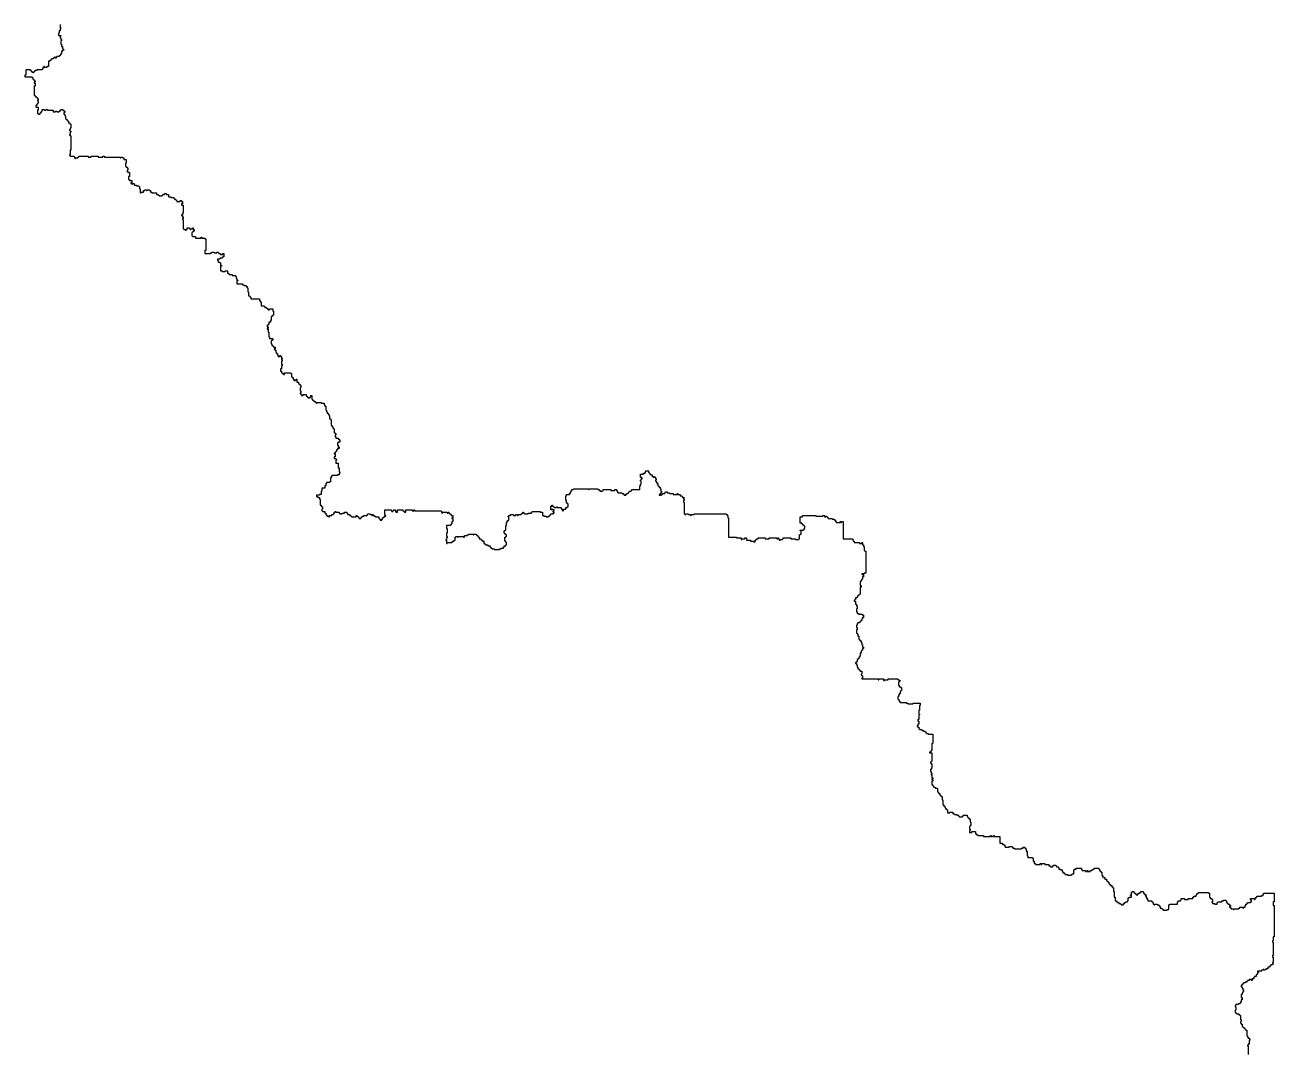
# Model space of a CAD drawing. Header units: inches. Extents: x -98695 to 376223, y 1122520 to 1501782.
# Drawn here: x 128060 to 177508, y 1380253 to 1420762 of the extents above; entities that cross this region are included whole.
import ezdxf

# ---------------------------------------------------------------- set-up
doc = ezdxf.new("R2010")
doc.units = ezdxf.units.IN
doc.header["$MEASUREMENT"] = 0
doc.layers.add('subs1', color=7, linetype='Continuous', true_color=0xc8dcf7)

msp = doc.modelspace()

# ---------------------------------------------------------------- linework, layer by layer
at = {"layer": 'subs1'}
msp.add_polyline3d([(129448, 1420778, 0), (129448, 1420654, 0), (129479, 1420654, 0), (129479, 1420623, 0), (129448, 1420623, 0), (129448, 1420531, 0), (129418, 1420531, 0), (129418, 1420438, 0), (129387, 1420438, 0), (129387, 1420346, 0), (129479, 1420346, 0), (129479, 1420315, 0), (129448, 1420315, 0), (129448, 1420253, 0), (129479, 1420253, 0), (129479, 1420192, 0), (129510, 1420192, 0), (129510, 1420130, 0), (129479, 1420130, 0), (129479, 1420007, 0), (129510, 1420007, 0), (129510, 1419914, 0), (129541, 1419914, 0), (129541, 1419821, 0), (129572, 1419821, 0), (129572, 1419791, 0), (129603, 1419791, 0), (129603, 1419760, 0), (129541, 1419760, 0), (129541, 1419729, 0), (129510, 1419729, 0), (129510, 1419636, 0), (129479, 1419636, 0), (129479, 1419575, 0), (129448, 1419575, 0), (129448, 1419544, 0), (129418, 1419544, 0), (129418, 1419513, 0), (129325, 1419513, 0), (129325, 1419482, 0), (129294, 1419482, 0), (129294, 1419451, 0), (129263, 1419451, 0), (129263, 1419482, 0), (129232, 1419482, 0), (129232, 1419451, 0), (129171, 1419451, 0), (129171, 1419420, 0), (129109, 1419420, 0), (129109, 1419390, 0), (129078, 1419390, 0), (129078, 1419359, 0), (129047, 1419359, 0), (129047, 1419328, 0), (128986, 1419328, 0), (128986, 1419112, 0), (128924, 1419112, 0), (128924, 1419081, 0), (128831, 1419081, 0), (128831, 1419112, 0), (128801, 1419112, 0), (128801, 1419081, 0), (128770, 1419081, 0), (128770, 1419019, 0), (128739, 1419019, 0), (128739, 1418989, 0), (128523, 1418989, 0), (128523, 1418958, 0), (128461, 1418958, 0), (128461, 1418927, 0), (128430, 1418927, 0), (128430, 1418896, 0), (128400, 1418896, 0), (128400, 1418865, 0), (128369, 1418865, 0), (128369, 1418896, 0), (128338, 1418896, 0), (128338, 1418927, 0), (128307, 1418927, 0), (128307, 1418958, 0), (128276, 1418958, 0), (128276, 1418989, 0), (128091, 1418989, 0), (128091, 1418773, 0), (128060, 1418773, 0), (128060, 1418711, 0), (128338, 1418711, 0), (128338, 1418680, 0), (128369, 1418680, 0), (128369, 1418618, 0), (128400, 1418618, 0), (128400, 1418588, 0), (128430, 1418588, 0), (128430, 1418557, 0), (128461, 1418557, 0), (128461, 1418495, 0), (128430, 1418495, 0), (128430, 1418464, 0), (128461, 1418464, 0), (128461, 1418341, 0), (128430, 1418341, 0), (128430, 1417971, 0), (128461, 1417971, 0), (128461, 1417940, 0), (128492, 1417940, 0), (128492, 1417909, 0), (128523, 1417909, 0), (128523, 1417878, 0), (128554, 1417878, 0), (128554, 1417847, 0), (128585, 1417847, 0), (128585, 1417786, 0), (128554, 1417786, 0), (128554, 1417755, 0), (128585, 1417755, 0), (128585, 1417662, 0), (128554, 1417662, 0), (128554, 1417631, 0), (128523, 1417631, 0), (128523, 1417570, 0), (128492, 1417570, 0), (128492, 1417508, 0), (128585, 1417508, 0), (128585, 1417385, 0), (128554, 1417385, 0), (128554, 1417261, 0), (128585, 1417261, 0), (128585, 1417230, 0), (128646, 1417230, 0), (128646, 1417261, 0), (128677, 1417261, 0), (128677, 1417292, 0), (128708, 1417292, 0), (128708, 1417354, 0), (128739, 1417354, 0), (128739, 1417415, 0), (128831, 1417415, 0), (128831, 1417385, 0), (128893, 1417385, 0), (128893, 1417415, 0), (128955, 1417415, 0), (128955, 1417385, 0), (129171, 1417385, 0), (129171, 1417323, 0), (129263, 1417323, 0), (129263, 1417354, 0), (129325, 1417354, 0), (129325, 1417323, 0), (129418, 1417323, 0), (129418, 1417354, 0), (129448, 1417354, 0), (129448, 1417385, 0), (129479, 1417385, 0), (129479, 1417415, 0), (129541, 1417415, 0), (129541, 1417385, 0), (129603, 1417385, 0), (129603, 1417354, 0), (129633, 1417354, 0), (129633, 1417292, 0), (129603, 1417292, 0), (129603, 1417230, 0), (129633, 1417230, 0), (129633, 1417169, 0), (129664, 1417169, 0), (129664, 1417045, 0), (129695, 1417045, 0), (129695, 1417014, 0), (129726, 1417014, 0), (129726, 1416984, 0), (129757, 1416984, 0), (129757, 1416953, 0), (129788, 1416953, 0), (129788, 1416891, 0), (129819, 1416891, 0), (129819, 1416860, 0), (129849, 1416860, 0), (129849, 1416829, 0), (129880, 1416829, 0), (129880, 1416675, 0), (129849, 1416675, 0), (129849, 1416613, 0), (129819, 1416613, 0), (129819, 1416583, 0), (129849, 1416583, 0), (129849, 1416552, 0), (129880, 1416552, 0), (129880, 1416521, 0), (129849, 1416521, 0), (129849, 1416428, 0), (129819, 1416428, 0), (129819, 1416397, 0), (129849, 1416397, 0), (129849, 1416367, 0), (129880, 1416367, 0), (129880, 1415811, 0), (129849, 1415811, 0), (129849, 1415626, 0), (129819, 1415626, 0), (129819, 1415595, 0), (129849, 1415595, 0), (129849, 1415565, 0), (130004, 1415565, 0), (130004, 1415534, 0), (130034, 1415534, 0), (130034, 1415472, 0), (130065, 1415472, 0), (130065, 1415503, 0), (130158, 1415503, 0), (130158, 1415534, 0), (130189, 1415534, 0), (130189, 1415565, 0), (130559, 1415565, 0), (130559, 1415534, 0), (130682, 1415534, 0), (130682, 1415565, 0), (130960, 1415565, 0), (130960, 1415534, 0), (131145, 1415534, 0), (131145, 1415565, 0), (131207, 1415565, 0), (131207, 1415534, 0), (131824, 1415534, 0), (131824, 1415503, 0), (131854, 1415503, 0), (131854, 1415534, 0), (131916, 1415534, 0), (131916, 1415503, 0), (131978, 1415503, 0), (131978, 1415441, 0), (132070, 1415441, 0), (132070, 1415287, 0), (132040, 1415287, 0), (132040, 1415164, 0), (132070, 1415164, 0), (132070, 1415133, 0), (132101, 1415133, 0), (132101, 1415102, 0), (132132, 1415102, 0), (132132, 1415009, 0), (132101, 1415009, 0), (132101, 1414948, 0), (132163, 1414948, 0), (132163, 1414917, 0), (132194, 1414917, 0), (132194, 1414763, 0), (132163, 1414763, 0), (132163, 1414639, 0), (132194, 1414639, 0), (132194, 1414608, 0), (132286, 1414608, 0), (132286, 1414516, 0), (132255, 1414516, 0), (132255, 1414485, 0), (132286, 1414485, 0), (132286, 1414454, 0), (132317, 1414454, 0), (132317, 1414485, 0), (132379, 1414485, 0), (132379, 1414423, 0), (132471, 1414423, 0), (132471, 1414392, 0), (132564, 1414392, 0), (132564, 1414362, 0), (132595, 1414362, 0), (132595, 1414269, 0), (132626, 1414269, 0), (132626, 1414115, 0), (132656, 1414115, 0), (132656, 1414146, 0), (132749, 1414146, 0), (132749, 1414207, 0), (132811, 1414207, 0), (132811, 1414238, 0), (132872, 1414238, 0), (132872, 1414207, 0), (132903, 1414207, 0), (132903, 1414238, 0), (132996, 1414238, 0), (132996, 1414207, 0), (133027, 1414207, 0), (133027, 1414146, 0), (133088, 1414146, 0), (133088, 1414115, 0), (133273, 1414115, 0), (133273, 1414053, 0), (133335, 1414053, 0), (133335, 1414022, 0), (133366, 1414022, 0), (133366, 1413991, 0), (133489, 1413991, 0), (133489, 1414022, 0), (133520, 1414022, 0), (133520, 1414053, 0), (133582, 1414053, 0), (133582, 1414084, 0), (133644, 1414084, 0), (133644, 1414053, 0), (133736, 1414053, 0), (133736, 1413961, 0), (133829, 1413961, 0), (133829, 1413930, 0), (133952, 1413930, 0), (133952, 1413899, 0), (133983, 1413899, 0), (133983, 1413868, 0), (134014, 1413868, 0), (134014, 1413837, 0), (134045, 1413837, 0), (134045, 1413806, 0), (134075, 1413806, 0), (134075, 1413775, 0), (134199, 1413775, 0), (134199, 1413806, 0), (134260, 1413806, 0), (134260, 1413775, 0), (134291, 1413775, 0), (134291, 1413683, 0), (134260, 1413683, 0), (134260, 1413621, 0), (134322, 1413621, 0), (134322, 1413313, 0), (134291, 1413313, 0), (134291, 1413251, 0), (134260, 1413251, 0), (134260, 1413220, 0), (134291, 1413220, 0), (134291, 1413159, 0), (134322, 1413159, 0), (134322, 1413097, 0), (134291, 1413097, 0), (134291, 1413066, 0), (134322, 1413066, 0), (134322, 1412696, 0), (134353, 1412696, 0), (134353, 1412665, 0), (134415, 1412665, 0), (134415, 1412634, 0), (134446, 1412634, 0), (134446, 1412665, 0), (134476, 1412665, 0), (134476, 1412727, 0), (134569, 1412727, 0), (134569, 1412696, 0), (134600, 1412696, 0), (134600, 1412665, 0), (134631, 1412665, 0), (134631, 1412696, 0), (134692, 1412696, 0), (134692, 1412727, 0), (134723, 1412727, 0), (134723, 1412665, 0), (134754, 1412665, 0), (134754, 1412603, 0), (134723, 1412603, 0), (134723, 1412572, 0), (134692, 1412572, 0), (134692, 1412542, 0), (134661, 1412542, 0), (134661, 1412418, 0), (134692, 1412418, 0), (134692, 1412387, 0), (134816, 1412387, 0), (134816, 1412326, 0), (135032, 1412326, 0), (135032, 1412357, 0), (135063, 1412357, 0), (135063, 1412326, 0), (135186, 1412326, 0), (135186, 1412295, 0), (135217, 1412295, 0), (135217, 1411832, 0), (135186, 1411832, 0), (135186, 1411709, 0), (135402, 1411709, 0), (135402, 1411740, 0), (135464, 1411740, 0), (135464, 1411770, 0), (135556, 1411770, 0), (135556, 1411740, 0), (135649, 1411740, 0), (135649, 1411770, 0), (135710, 1411770, 0), (135710, 1411740, 0), (135741, 1411740, 0), (135741, 1411709, 0), (135803, 1411709, 0), (135803, 1411678, 0), (135895, 1411678, 0), (135895, 1411709, 0), (135926, 1411709, 0), (135926, 1411585, 0), (135895, 1411585, 0), (135895, 1411555, 0), (135865, 1411555, 0), (135865, 1411524, 0), (135772, 1411524, 0), (135772, 1411493, 0), (135679, 1411493, 0), (135679, 1411431, 0), (135710, 1411431, 0), (135710, 1411369, 0), (135772, 1411369, 0), (135772, 1411339, 0), (135803, 1411339, 0), (135803, 1411246, 0), (135834, 1411246, 0), (135834, 1411215, 0), (135803, 1411215, 0), (135803, 1411030, 0), (135865, 1411030, 0), (135865, 1410999, 0), (135988, 1410999, 0), (135988, 1411030, 0), (136080, 1411030, 0), (136080, 1410938, 0), (136111, 1410938, 0), (136111, 1410907, 0), (136142, 1410907, 0), (136142, 1410876, 0), (136266, 1410876, 0), (136266, 1410845, 0), (136389, 1410845, 0), (136389, 1410814, 0), (136420, 1410814, 0), (136420, 1410722, 0), (136451, 1410722, 0), (136451, 1410660, 0), (136481, 1410660, 0), (136481, 1410629, 0), (136451, 1410629, 0), (136451, 1410506, 0), (136667, 1410506, 0), (136667, 1410475, 0), (136728, 1410475, 0), (136728, 1410444, 0), (136821, 1410444, 0), (136821, 1410413, 0), (136852, 1410413, 0), (136852, 1410351, 0), (136882, 1410351, 0), (136882, 1410197, 0), (136913, 1410197, 0), (136913, 1410043, 0), (136944, 1410043, 0), (136944, 1410012, 0), (136975, 1410012, 0), (136975, 1409981, 0), (137006, 1409981, 0), (137006, 1409920, 0), (137345, 1409920, 0), (137345, 1409858, 0), (137376, 1409858, 0), (137376, 1409796, 0), (137407, 1409796, 0), (137407, 1409642, 0), (137530, 1409642, 0), (137530, 1409611, 0), (137561, 1409611, 0), (137561, 1409580, 0), (137623, 1409580, 0), (137623, 1409549, 0), (137654, 1409549, 0), (137654, 1409519, 0), (137684, 1409519, 0), (137684, 1409488, 0), (137746, 1409488, 0), (137746, 1409519, 0), (137870, 1409519, 0), (137870, 1409426, 0), (137900, 1409426, 0), (137900, 1409272, 0), (137870, 1409272, 0), (137870, 1409241, 0), (137839, 1409241, 0), (137839, 1409210, 0), (137808, 1409210, 0), (137808, 1409056, 0), (137777, 1409056, 0), (137777, 1408994, 0), (137715, 1408994, 0), (137715, 1408902, 0), (137684, 1408902, 0), (137684, 1408871, 0), (137654, 1408871, 0), (137654, 1408809, 0), (137684, 1408809, 0), (137684, 1408747, 0), (137654, 1408747, 0), (137654, 1408717, 0), (137684, 1408717, 0), (137684, 1408593, 0), (137715, 1408593, 0), (137715, 1408408, 0), (137746, 1408408, 0), (137746, 1408346, 0), (137870, 1408346, 0), (137870, 1408285, 0), (137839, 1408285, 0), (137839, 1408254, 0), (137808, 1408254, 0), (137808, 1408131, 0), (137839, 1408131, 0), (137839, 1408069, 0), (137870, 1408069, 0), (137870, 1408038, 0), (137900, 1408038, 0), (137900, 1408007, 0), (137962, 1408007, 0), (137962, 1407945, 0), (137931, 1407945, 0), (137931, 1407915, 0), (137962, 1407915, 0), (137962, 1407884, 0), (137993, 1407884, 0), (137993, 1407791, 0), (138024, 1407791, 0), (138024, 1407760, 0), (138055, 1407760, 0), (138055, 1407668, 0), (138085, 1407668, 0), (138085, 1407637, 0), (138147, 1407637, 0), (138147, 1407668, 0), (138178, 1407668, 0), (138178, 1407637, 0), (138209, 1407637, 0), (138209, 1407575, 0), (138240, 1407575, 0), (138240, 1407544, 0), (138209, 1407544, 0), (138209, 1407514, 0), (138240, 1407514, 0), (138240, 1407452, 0), (138209, 1407452, 0), (138209, 1407329, 0), (138240, 1407329, 0), (138240, 1407267, 0), (138209, 1407267, 0), (138209, 1407143, 0), (138178, 1407143, 0), (138178, 1407051, 0), (138209, 1407051, 0), (138209, 1406989, 0), (138240, 1406989, 0), (138240, 1406958, 0), (138301, 1406958, 0), (138301, 1406927, 0), (138332, 1406927, 0), (138332, 1406989, 0), (138579, 1406989, 0), (138579, 1406958, 0), (138610, 1406958, 0), (138610, 1406835, 0), (138641, 1406835, 0), (138641, 1406804, 0), (138672, 1406804, 0), (138672, 1406742, 0), (138702, 1406742, 0), (138702, 1406681, 0), (138764, 1406681, 0), (138764, 1406712, 0), (138795, 1406712, 0), (138795, 1406742, 0), (138826, 1406742, 0), (138826, 1406619, 0), (138888, 1406619, 0), (138888, 1406557, 0), (138918, 1406557, 0), (138918, 1406526, 0), (138949, 1406526, 0), (138949, 1406496, 0), (138980, 1406496, 0), (138980, 1406403, 0), (138949, 1406403, 0), (138949, 1406280, 0), (138980, 1406280, 0), (138980, 1406187, 0), (138949, 1406187, 0), (138949, 1406156, 0), (138980, 1406156, 0), (138980, 1406125, 0), (139011, 1406125, 0), (139011, 1406095, 0), (139073, 1406095, 0), (139073, 1406125, 0), (139196, 1406125, 0), (139196, 1406064, 0), (139227, 1406064, 0), (139227, 1406033, 0), (139258, 1406033, 0), (139258, 1406002, 0), (139350, 1406002, 0), (139350, 1406033, 0), (139381, 1406033, 0), (139381, 1406095, 0), (139412, 1406095, 0), (139412, 1405940, 0), (139443, 1405940, 0), (139443, 1405910, 0), (139474, 1405910, 0), (139474, 1405879, 0), (139504, 1405879, 0), (139504, 1405848, 0), (139566, 1405848, 0), (139566, 1405817, 0), (139597, 1405817, 0), (139597, 1405786, 0), (139628, 1405786, 0), (139628, 1405817, 0), (139782, 1405817, 0), (139782, 1405786, 0), (139905, 1405786, 0), (139905, 1405724, 0), (139936, 1405724, 0), (139936, 1405663, 0), (139967, 1405663, 0), (139967, 1405509, 0), (139998, 1405509, 0), (139998, 1405447, 0), (140029, 1405447, 0), (140029, 1405385, 0), (140060, 1405385, 0), (140060, 1405354, 0), (140091, 1405354, 0), (140091, 1405293, 0), (140121, 1405293, 0), (140121, 1405169, 0), (140152, 1405169, 0), (140152, 1405138, 0), (140183, 1405138, 0), (140183, 1404922, 0), (140214, 1404922, 0), (140214, 1404861, 0), (140245, 1404861, 0), (140245, 1404799, 0), (140276, 1404799, 0), (140276, 1404768, 0), (140306, 1404768, 0), (140306, 1404614, 0), (140337, 1404614, 0), (140337, 1404583, 0), (140368, 1404583, 0), (140368, 1404521, 0), (140337, 1404521, 0), (140337, 1404460, 0), (140368, 1404460, 0), (140368, 1404398, 0), (140461, 1404398, 0), (140461, 1404367, 0), (140492, 1404367, 0), (140492, 1404336, 0), (140522, 1404336, 0), (140522, 1404244, 0), (140461, 1404244, 0), (140461, 1404213, 0), (140430, 1404213, 0), (140430, 1404120, 0), (140461, 1404120, 0), (140461, 1404059, 0), (140492, 1404059, 0), (140492, 1403997, 0), (140430, 1403997, 0), (140430, 1403935, 0), (140399, 1403935, 0), (140399, 1403874, 0), (140368, 1403874, 0), (140368, 1403843, 0), (140337, 1403843, 0), (140337, 1403812, 0), (140306, 1403812, 0), (140306, 1403781, 0), (140337, 1403781, 0), (140337, 1403658, 0), (140306, 1403658, 0), (140306, 1403596, 0), (140368, 1403596, 0), (140368, 1403565, 0), (140399, 1403565, 0), (140399, 1403534, 0), (140368, 1403534, 0), (140368, 1403411, 0), (140461, 1403411, 0), (140461, 1403226, 0), (140492, 1403226, 0), (140492, 1403072, 0), (140522, 1403072, 0), (140522, 1403010, 0), (140492, 1403010, 0), (140492, 1402948, 0), (140430, 1402948, 0), (140430, 1402917, 0), (140214, 1402917, 0), (140214, 1402887, 0), (140183, 1402887, 0), (140183, 1402825, 0), (140152, 1402825, 0), (140152, 1402671, 0), (140121, 1402671, 0), (140121, 1402640, 0), (139998, 1402640, 0), (139998, 1402609, 0), (139967, 1402609, 0), (139967, 1402516, 0), (139936, 1402516, 0), (139936, 1402424, 0), (139813, 1402424, 0), (139813, 1402300, 0), (139782, 1402300, 0), (139782, 1402177, 0), (139720, 1402177, 0), (139720, 1402146, 0), (139597, 1402146, 0), (139597, 1402085, 0), (139659, 1402085, 0), (139659, 1402054, 0), (139720, 1402054, 0), (139720, 1401992, 0), (139751, 1401992, 0), (139751, 1401745, 0), (139782, 1401745, 0), (139782, 1401714, 0), (139813, 1401714, 0), (139813, 1401684, 0), (139844, 1401684, 0), (139844, 1401591, 0), (139813, 1401591, 0), (139813, 1401529, 0), (139844, 1401529, 0), (139844, 1401498, 0), (139936, 1401498, 0), (139936, 1401437, 0), (139967, 1401437, 0), (139967, 1401375, 0), (139998, 1401375, 0), (139998, 1401344, 0), (140029, 1401344, 0), (140029, 1401313, 0), (140091, 1401313, 0), (140091, 1401283, 0), (140121, 1401283, 0), (140121, 1401344, 0), (140214, 1401344, 0), (140214, 1401375, 0), (140276, 1401375, 0), (140276, 1401406, 0), (140306, 1401406, 0), (140306, 1401468, 0), (140337, 1401468, 0), (140337, 1401498, 0), (140368, 1401498, 0), (140368, 1401468, 0), (140492, 1401468, 0), (140492, 1401437, 0), (140522, 1401437, 0), (140522, 1401406, 0), (140615, 1401406, 0), (140615, 1401437, 0), (140707, 1401437, 0), (140707, 1401468, 0), (140800, 1401468, 0), (140800, 1401437, 0), (140831, 1401437, 0), (140831, 1401375, 0), (140923, 1401375, 0), (140923, 1401344, 0), (140954, 1401344, 0), (140954, 1401313, 0), (140985, 1401313, 0), (140985, 1401283, 0), (141170, 1401283, 0), (141170, 1401344, 0), (141201, 1401344, 0), (141201, 1401313, 0), (141232, 1401313, 0), (141232, 1401283, 0), (141263, 1401283, 0), (141263, 1401252, 0), (141294, 1401252, 0), (141294, 1401221, 0), (141355, 1401221, 0), (141355, 1401252, 0), (141386, 1401252, 0), (141386, 1401283, 0), (141417, 1401283, 0), (141417, 1401313, 0), (141479, 1401313, 0), (141479, 1401344, 0), (141602, 1401344, 0), (141602, 1401375, 0), (141633, 1401375, 0), (141633, 1401406, 0), (141725, 1401406, 0), (141725, 1401375, 0), (141787, 1401375, 0), (141787, 1401344, 0), (141818, 1401344, 0), (141818, 1401375, 0), (141849, 1401375, 0), (141849, 1401344, 0), (141880, 1401344, 0), (141880, 1401313, 0), (141941, 1401313, 0), (141941, 1401283, 0), (142065, 1401283, 0), (142065, 1401221, 0), (142096, 1401221, 0), (142096, 1401190, 0), (142126, 1401190, 0), (142126, 1401159, 0), (142188, 1401159, 0), (142188, 1401190, 0), (142219, 1401190, 0), (142219, 1401252, 0), (142250, 1401252, 0), (142250, 1401283, 0), (142312, 1401283, 0), (142312, 1401313, 0), (142342, 1401313, 0), (142342, 1401344, 0), (142312, 1401344, 0), (142312, 1401560, 0), (142558, 1401560, 0), (142558, 1401529, 0), (142589, 1401529, 0), (142589, 1401498, 0), (142620, 1401498, 0), (142620, 1401529, 0), (142651, 1401529, 0), (142651, 1401560, 0), (142713, 1401560, 0), (142713, 1401529, 0), (142743, 1401529, 0), (142743, 1401468, 0), (142805, 1401468, 0), (142805, 1401560, 0), (143021, 1401560, 0), (143021, 1401529, 0), (143052, 1401529, 0), (143052, 1401498, 0), (143083, 1401498, 0), (143083, 1401468, 0), (143144, 1401468, 0), (143144, 1401560, 0), (143391, 1401560, 0), (143391, 1401529, 0), (143453, 1401529, 0), (143453, 1401560, 0), (143484, 1401560, 0), (143484, 1401529, 0), (144532, 1401529, 0), (144532, 1401498, 0), (144563, 1401498, 0), (144563, 1401437, 0), (144594, 1401437, 0), (144594, 1401468, 0), (144779, 1401468, 0), (144779, 1401437, 0), (144810, 1401437, 0), (144810, 1401468, 0), (144841, 1401468, 0), (144841, 1401437, 0), (144872, 1401437, 0), (144872, 1401406, 0), (144903, 1401406, 0), (144903, 1401375, 0), (144933, 1401375, 0), (144933, 1401344, 0), (144995, 1401344, 0), (144995, 1401252, 0), (144964, 1401252, 0), (144964, 1401221, 0), (144995, 1401221, 0), (144995, 1401097, 0), (144964, 1401097, 0), (144964, 1401005, 0), (144933, 1401005, 0), (144933, 1400974, 0), (144903, 1400974, 0), (144903, 1400943, 0), (144748, 1400943, 0), (144748, 1400820, 0), (144779, 1400820, 0), (144779, 1400635, 0), (144748, 1400635, 0), (144748, 1400511, 0), (144779, 1400511, 0), (144779, 1400450, 0), (144748, 1400450, 0), (144748, 1400388, 0), (144718, 1400388, 0), (144718, 1400357, 0), (144748, 1400357, 0), (144748, 1400234, 0), (144779, 1400234, 0), (144779, 1400265, 0), (144964, 1400265, 0), (144964, 1400295, 0), (144995, 1400295, 0), (144995, 1400326, 0), (145057, 1400326, 0), (145057, 1400357, 0), (145088, 1400357, 0), (145088, 1400481, 0), (145119, 1400481, 0), (145119, 1400511, 0), (145180, 1400511, 0), (145180, 1400481, 0), (145211, 1400481, 0), (145211, 1400511, 0), (145427, 1400511, 0), (145427, 1400481, 0), (145458, 1400481, 0), (145458, 1400542, 0), (145581, 1400542, 0), (145581, 1400573, 0), (145612, 1400573, 0), (145612, 1400604, 0), (145797, 1400604, 0), (145797, 1400573, 0), (145828, 1400573, 0), (145828, 1400604, 0), (145921, 1400604, 0), (145921, 1400573, 0), (145951, 1400573, 0), (145951, 1400542, 0), (145982, 1400542, 0), (145982, 1400511, 0), (146013, 1400511, 0), (146013, 1400481, 0), (146044, 1400481, 0), (146044, 1400419, 0), (146106, 1400419, 0), (146106, 1400388, 0), (146137, 1400388, 0), (146137, 1400357, 0), (146167, 1400357, 0), (146167, 1400326, 0), (146229, 1400326, 0), (146229, 1400234, 0), (146260, 1400234, 0), (146260, 1400203, 0), (146291, 1400203, 0), (146291, 1400172, 0), (146383, 1400172, 0), (146383, 1400141, 0), (146476, 1400141, 0), (146476, 1400079, 0), (146507, 1400079, 0), (146507, 1400049, 0), (146538, 1400049, 0), (146538, 1400018, 0), (146630, 1400018, 0), (146630, 1399987, 0), (146846, 1399987, 0), (146846, 1400018, 0), (146908, 1400018, 0), (146908, 1400049, 0), (147000, 1400049, 0), (147000, 1400079, 0), (147031, 1400079, 0), (147031, 1400141, 0), (147093, 1400141, 0), (147093, 1400172, 0), (147124, 1400172, 0), (147124, 1400265, 0), (147093, 1400265, 0), (147093, 1400326, 0), (147062, 1400326, 0), (147062, 1400481, 0), (147093, 1400481, 0), (147093, 1400511, 0), (147124, 1400511, 0), (147124, 1400573, 0), (147093, 1400573, 0), (147093, 1400604, 0), (147062, 1400604, 0), (147062, 1400635, 0), (147031, 1400635, 0), (147031, 1400727, 0), (147062, 1400727, 0), (147062, 1400758, 0), (147093, 1400758, 0), (147093, 1400943, 0), (147124, 1400943, 0), (147124, 1401067, 0), (147154, 1401067, 0), (147154, 1401128, 0), (147185, 1401128, 0), (147185, 1401159, 0), (147216, 1401159, 0), (147216, 1401283, 0), (147185, 1401283, 0), (147185, 1401313, 0), (147216, 1401313, 0), (147216, 1401344, 0), (147278, 1401344, 0), (147278, 1401375, 0), (147401, 1401375, 0), (147401, 1401344, 0), (147494, 1401344, 0), (147494, 1401375, 0), (147555, 1401375, 0), (147555, 1401344, 0), (147586, 1401344, 0), (147586, 1401375, 0), (147710, 1401375, 0), (147710, 1401406, 0), (147741, 1401406, 0), (147741, 1401437, 0), (147771, 1401437, 0), (147771, 1401468, 0), (147802, 1401468, 0), (147802, 1401437, 0), (147833, 1401437, 0), (147833, 1401406, 0), (147987, 1401406, 0), (147987, 1401437, 0), (148111, 1401437, 0), (148111, 1401468, 0), (148142, 1401468, 0), (148142, 1401498, 0), (148450, 1401498, 0), (148450, 1401468, 0), (148543, 1401468, 0), (148543, 1401344, 0), (148604, 1401344, 0), (148604, 1401313, 0), (148697, 1401313, 0), (148697, 1401283, 0), (148789, 1401283, 0), (148789, 1401313, 0), (148820, 1401313, 0), (148820, 1401344, 0), (148851, 1401344, 0), (148851, 1401375, 0), (148882, 1401375, 0), (148882, 1401406, 0), (148974, 1401406, 0), (148974, 1401437, 0), (149005, 1401437, 0), (149005, 1401468, 0), (148974, 1401468, 0), (148974, 1401529, 0), (149005, 1401529, 0), (149005, 1401560, 0), (148944, 1401560, 0), (148944, 1401591, 0), (148913, 1401591, 0), (148913, 1401560, 0), (148882, 1401560, 0), (148882, 1401714, 0), (148913, 1401714, 0), (148913, 1401745, 0), (148944, 1401745, 0), (148944, 1401714, 0), (148974, 1401714, 0), (148974, 1401684, 0), (149005, 1401684, 0), (149005, 1401653, 0), (149098, 1401653, 0), (149098, 1401684, 0), (149129, 1401684, 0), (149129, 1401653, 0), (149283, 1401653, 0), (149283, 1401622, 0), (149314, 1401622, 0), (149314, 1401560, 0), (149345, 1401560, 0), (149345, 1401529, 0), (149375, 1401529, 0), (149375, 1401591, 0), (149468, 1401591, 0), (149468, 1401653, 0), (149530, 1401653, 0), (149530, 1401684, 0), (149561, 1401684, 0), (149561, 1401807, 0), (149530, 1401807, 0), (149530, 1401838, 0), (149499, 1401838, 0), (149499, 1401930, 0), (149468, 1401930, 0), (149468, 1402115, 0), (149499, 1402115, 0), (149499, 1402177, 0), (149622, 1402177, 0), (149622, 1402208, 0), (149653, 1402208, 0), (149653, 1402270, 0), (149684, 1402270, 0), (149684, 1402331, 0), (149715, 1402331, 0), (149715, 1402362, 0), (149776, 1402362, 0), (149776, 1402393, 0), (150363, 1402393, 0), (150363, 1402362, 0), (150393, 1402362, 0), (150393, 1402393, 0), (150733, 1402393, 0), (150733, 1402362, 0), (150794, 1402362, 0), (150794, 1402331, 0), (150825, 1402331, 0), (150825, 1402300, 0), (150918, 1402300, 0), (150918, 1402331, 0), (150949, 1402331, 0), (150949, 1402362, 0), (151257, 1402362, 0), (151257, 1402331, 0), (151411, 1402331, 0), (151411, 1402362, 0), (151473, 1402362, 0), (151473, 1402331, 0), (151504, 1402331, 0), (151504, 1402270, 0), (151535, 1402270, 0), (151535, 1402239, 0), (151689, 1402239, 0), (151689, 1402208, 0), (151751, 1402208, 0), (151751, 1402177, 0), (151781, 1402177, 0), (151781, 1402146, 0), (151843, 1402146, 0), (151843, 1402177, 0), (151874, 1402177, 0), (151874, 1402208, 0), (151936, 1402208, 0), (151936, 1402239, 0), (151967, 1402239, 0), (151967, 1402270, 0), (151997, 1402270, 0), (151997, 1402300, 0), (152059, 1402300, 0), (152059, 1402331, 0), (152090, 1402331, 0), (152090, 1402362, 0), (152398, 1402362, 0), (152398, 1402516, 0), (152429, 1402516, 0), (152429, 1402578, 0), (152460, 1402578, 0), (152460, 1402701, 0), (152429, 1402701, 0), (152429, 1402732, 0), (152460, 1402732, 0), (152460, 1402794, 0), (152491, 1402794, 0), (152491, 1402825, 0), (152460, 1402825, 0), (152460, 1402856, 0), (152429, 1402856, 0), (152429, 1402979, 0), (152553, 1402979, 0), (152553, 1403010, 0), (152614, 1403010, 0), (152614, 1403072, 0), (152645, 1403072, 0), (152645, 1403102, 0), (152738, 1403102, 0), (152738, 1403041, 0), (152769, 1403041, 0), (152769, 1403010, 0), (152799, 1403010, 0), (152799, 1402979, 0), (152830, 1402979, 0), (152830, 1402948, 0), (152892, 1402948, 0), (152892, 1402887, 0), (152923, 1402887, 0), (152923, 1402856, 0), (152954, 1402856, 0), (152954, 1402887, 0), (152985, 1402887, 0), (152985, 1402856, 0), (153015, 1402856, 0), (153015, 1402794, 0), (153046, 1402794, 0), (153046, 1402732, 0), (153015, 1402732, 0), (153015, 1402701, 0), (153046, 1402701, 0), (153046, 1402671, 0), (153077, 1402671, 0), (153077, 1402609, 0), (153108, 1402609, 0), (153108, 1402516, 0), (153139, 1402516, 0), (153139, 1402486, 0), (153170, 1402486, 0), (153170, 1402455, 0), (153200, 1402455, 0), (153200, 1402393, 0), (153231, 1402393, 0), (153231, 1402300, 0), (153262, 1402300, 0), (153262, 1402239, 0), (153231, 1402239, 0), (153231, 1402208, 0), (153200, 1402208, 0), (153200, 1402177, 0), (153170, 1402177, 0), (153170, 1402146, 0), (153262, 1402146, 0), (153262, 1402177, 0), (153293, 1402177, 0), (153293, 1402208, 0), (153386, 1402208, 0), (153386, 1402239, 0), (153416, 1402239, 0), (153416, 1402270, 0), (153478, 1402270, 0), (153478, 1402239, 0), (153571, 1402239, 0), (153571, 1402208, 0), (153725, 1402208, 0), (153725, 1402177, 0), (153879, 1402177, 0), (153879, 1402208, 0), (153910, 1402208, 0), (153910, 1402177, 0), (154002, 1402177, 0), (154002, 1402115, 0), (154064, 1402115, 0), (154064, 1402085, 0), (154095, 1402085, 0), (154095, 1402054, 0), (154157, 1402054, 0), (154157, 1402023, 0), (154126, 1402023, 0), (154126, 1401992, 0), (154157, 1401992, 0), (154157, 1401930, 0), (154126, 1401930, 0), (154126, 1401869, 0), (154157, 1401869, 0), (154157, 1401406, 0), (154188, 1401406, 0), (154188, 1401375, 0), (154218, 1401375, 0), (154218, 1401406, 0), (154311, 1401406, 0), (154311, 1401375, 0), (154403, 1401375, 0), (154403, 1401344, 0), (154434, 1401344, 0), (154434, 1401375, 0), (154558, 1401375, 0), (154558, 1401406, 0), (155822, 1401406, 0), (155822, 1401375, 0), (155853, 1401375, 0), (155853, 1401344, 0), (155884, 1401344, 0), (155884, 1401252, 0), (155915, 1401252, 0), (155915, 1400481, 0), (156223, 1400481, 0), (156223, 1400450, 0), (156409, 1400450, 0), (156409, 1400388, 0), (156439, 1400388, 0), (156439, 1400419, 0), (156563, 1400419, 0), (156563, 1400450, 0), (156624, 1400450, 0), (156624, 1400357, 0), (156779, 1400357, 0), (156779, 1400326, 0), (156902, 1400326, 0), (156902, 1400295, 0), (156964, 1400295, 0), (156964, 1400357, 0), (156995, 1400357, 0), (156995, 1400388, 0), (157025, 1400388, 0), (157025, 1400419, 0), (157087, 1400419, 0), (157087, 1400450, 0), (157365, 1400450, 0), (157365, 1400419, 0), (157519, 1400419, 0), (157519, 1400450, 0), (157827, 1400450, 0), (157827, 1400419, 0), (157858, 1400419, 0), (157858, 1400450, 0), (157889, 1400450, 0), (157889, 1400419, 0), (157920, 1400419, 0), (157920, 1400357, 0), (157951, 1400357, 0), (157951, 1400388, 0), (158043, 1400388, 0), (158043, 1400419, 0), (158074, 1400419, 0), (158074, 1400450, 0), (158383, 1400450, 0), (158383, 1400419, 0), (158568, 1400419, 0), (158568, 1400388, 0), (158691, 1400388, 0), (158691, 1400419, 0), (158722, 1400419, 0), (158722, 1400573, 0), (158753, 1400573, 0), (158753, 1400604, 0), (158784, 1400604, 0), (158784, 1400727, 0), (158753, 1400727, 0), (158753, 1400758, 0), (158876, 1400758, 0), (158876, 1400789, 0), (158907, 1400789, 0), (158907, 1400820, 0), (158938, 1400820, 0), (158938, 1400912, 0), (158907, 1400912, 0), (158907, 1400943, 0), (158876, 1400943, 0), (158876, 1400974, 0), (158845, 1400974, 0), (158845, 1401005, 0), (158815, 1401005, 0), (158815, 1401036, 0), (158753, 1401036, 0), (158753, 1401283, 0), (158845, 1401283, 0), (158845, 1401344, 0), (159370, 1401344, 0), (159370, 1401313, 0), (159647, 1401313, 0), (159647, 1401344, 0), (159709, 1401344, 0), (159709, 1401283, 0), (159771, 1401283, 0), (159771, 1401313, 0), (159802, 1401313, 0), (159802, 1401283, 0), (159833, 1401283, 0), (159833, 1401252, 0), (159863, 1401252, 0), (159863, 1401221, 0), (160018, 1401221, 0), (160018, 1401190, 0), (160110, 1401190, 0), (160110, 1401159, 0), (160141, 1401159, 0), (160141, 1401097, 0), (160172, 1401097, 0), (160172, 1401067, 0), (160326, 1401067, 0), (160326, 1401097, 0), (160357, 1401097, 0), (160357, 1401067, 0), (160388, 1401067, 0), (160388, 1401097, 0), (160449, 1401097, 0), (160449, 1400419, 0), (160820, 1400419, 0), (160820, 1400388, 0), (160850, 1400388, 0), (160850, 1400326, 0), (160881, 1400326, 0), (160881, 1400265, 0), (161097, 1400265, 0), (161097, 1400234, 0), (161190, 1400234, 0), (161190, 1400265, 0), (161221, 1400265, 0), (161221, 1400172, 0), (161251, 1400172, 0), (161251, 1400110, 0), (161282, 1400110, 0), (161282, 1399956, 0), (161313, 1399956, 0), (161313, 1399925, 0), (161344, 1399925, 0), (161344, 1399062, 0), (161282, 1399062, 0), (161282, 1399031, 0), (161190, 1399031, 0), (161190, 1399000, 0), (161251, 1399000, 0), (161251, 1398907, 0), (161221, 1398907, 0), (161221, 1398815, 0), (161190, 1398815, 0), (161190, 1398784, 0), (161159, 1398784, 0), (161159, 1398722, 0), (161128, 1398722, 0), (161128, 1398568, 0), (161159, 1398568, 0), (161159, 1398506, 0), (161128, 1398506, 0), (161128, 1398229, 0), (161097, 1398229, 0), (161097, 1398198, 0), (161066, 1398198, 0), (161066, 1398167, 0), (161036, 1398167, 0), (161036, 1398136, 0), (161005, 1398136, 0), (161005, 1398074, 0), (160943, 1398074, 0), (160943, 1398013, 0), (160912, 1398013, 0), (160912, 1397982, 0), (160881, 1397982, 0), (160881, 1397951, 0), (160943, 1397951, 0), (160943, 1397828, 0), (160974, 1397828, 0), (160974, 1397766, 0), (161005, 1397766, 0), (161005, 1397643, 0), (160974, 1397643, 0), (160974, 1397519, 0), (161005, 1397519, 0), (161005, 1397458, 0), (161066, 1397458, 0), (161066, 1397427, 0), (161221, 1397427, 0), (161221, 1397396, 0), (161251, 1397396, 0), (161251, 1397303, 0), (161221, 1397303, 0), (161221, 1397242, 0), (161190, 1397242, 0), (161190, 1397180, 0), (161159, 1397180, 0), (161159, 1397149, 0), (161128, 1397149, 0), (161128, 1397118, 0), (161097, 1397118, 0), (161097, 1397087, 0), (161036, 1397087, 0), (161036, 1397057, 0), (161005, 1397057, 0), (161005, 1396995, 0), (160974, 1396995, 0), (160974, 1396902, 0), (161005, 1396902, 0), (161005, 1396810, 0), (160974, 1396810, 0), (160974, 1396686, 0), (161005, 1396686, 0), (161005, 1396655, 0), (161036, 1396655, 0), (161036, 1396563, 0), (161066, 1396563, 0), (161066, 1396440, 0), (161097, 1396440, 0), (161097, 1396409, 0), (161128, 1396409, 0), (161128, 1396378, 0), (161159, 1396378, 0), (161159, 1396316, 0), (161190, 1396316, 0), (161190, 1396224, 0), (161221, 1396224, 0), (161221, 1396131, 0), (161251, 1396131, 0), (161251, 1396069, 0), (161221, 1396069, 0), (161221, 1396008, 0), (161190, 1396008, 0), (161190, 1395977, 0), (161159, 1395977, 0), (161159, 1395884, 0), (161128, 1395884, 0), (161128, 1395761, 0), (161097, 1395761, 0), (161097, 1395730, 0), (161066, 1395730, 0), (161066, 1395668, 0), (161036, 1395668, 0), (161036, 1395638, 0), (161005, 1395638, 0), (161005, 1395545, 0), (160974, 1395545, 0), (160974, 1395514, 0), (160943, 1395514, 0), (160943, 1395483, 0), (160974, 1395483, 0), (160974, 1395422, 0), (161005, 1395422, 0), (161005, 1395329, 0), (161036, 1395329, 0), (161036, 1395267, 0), (161066, 1395267, 0), (161066, 1395237, 0), (161097, 1395237, 0), (161097, 1395206, 0), (161128, 1395206, 0), (161128, 1395175, 0), (161190, 1395175, 0), (161190, 1395051, 0), (161159, 1395051, 0), (161159, 1395021, 0), (161190, 1395021, 0), (161190, 1394990, 0), (161221, 1394990, 0), (161221, 1394897, 0), (161190, 1394897, 0), (161190, 1394866, 0), (161838, 1394866, 0), (161838, 1394836, 0), (161868, 1394836, 0), (161868, 1394866, 0), (162053, 1394866, 0), (162053, 1394805, 0), (162084, 1394805, 0), (162084, 1394836, 0), (162239, 1394836, 0), (162239, 1394866, 0), (162609, 1394866, 0), (162609, 1394836, 0), (162670, 1394836, 0), (162670, 1394805, 0), (162701, 1394805, 0), (162701, 1394774, 0), (162670, 1394774, 0), (162670, 1394743, 0), (162640, 1394743, 0), (162640, 1394620, 0), (162670, 1394620, 0), (162670, 1394558, 0), (162732, 1394558, 0), (162732, 1394527, 0), (162763, 1394527, 0), (162763, 1394404, 0), (162732, 1394404, 0), (162732, 1394373, 0), (162701, 1394373, 0), (162701, 1394280, 0), (162670, 1394280, 0), (162670, 1394219, 0), (162640, 1394219, 0), (162640, 1394157, 0), (162609, 1394157, 0), (162609, 1394064, 0), (162640, 1394064, 0), (162640, 1394034, 0), (162670, 1394034, 0), (162670, 1393972, 0), (162701, 1393972, 0), (162701, 1393941, 0), (162948, 1393941, 0), (162948, 1393910, 0), (163010, 1393910, 0), (163010, 1393879, 0), (163226, 1393879, 0), (163226, 1393910, 0), (163503, 1393910, 0), (163503, 1393818, 0), (163472, 1393818, 0), (163472, 1393633, 0), (163442, 1393633, 0), (163442, 1393478, 0), (163472, 1393478, 0), (163472, 1393447, 0), (163442, 1393447, 0), (163442, 1393262, 0), (163411, 1393262, 0), (163411, 1393201, 0), (163442, 1393201, 0), (163442, 1393077, 0), (163411, 1393077, 0), (163411, 1393016, 0), (163380, 1393016, 0), (163380, 1392985, 0), (163411, 1392985, 0), (163411, 1392954, 0), (163442, 1392954, 0), (163442, 1392892, 0), (163472, 1392892, 0), (163472, 1392861, 0), (163565, 1392861, 0), (163565, 1392830, 0), (163627, 1392830, 0), (163627, 1392800, 0), (163688, 1392800, 0), (163688, 1392769, 0), (163719, 1392769, 0), (163719, 1392738, 0), (163750, 1392738, 0), (163750, 1392707, 0), (163812, 1392707, 0), (163812, 1392676, 0), (163997, 1392676, 0), (163997, 1392306, 0), (163966, 1392306, 0), (163966, 1392028, 0), (163935, 1392028, 0), (163935, 1391998, 0), (163904, 1391998, 0), (163904, 1391967, 0), (163873, 1391967, 0), (163873, 1391936, 0), (163966, 1391936, 0), (163966, 1391597, 0), (163935, 1391597, 0), (163935, 1391566, 0), (163904, 1391566, 0), (163904, 1391535, 0), (163935, 1391535, 0), (163935, 1391504, 0), (163966, 1391504, 0), (163966, 1391319, 0), (163935, 1391319, 0), (163935, 1391288, 0), (163904, 1391288, 0), (163904, 1391196, 0), (163935, 1391196, 0), (163935, 1391134, 0), (163966, 1391134, 0), (163966, 1391103, 0), (163935, 1391103, 0), (163935, 1391072, 0), (163966, 1391072, 0), (163966, 1390949, 0), (163997, 1390949, 0), (163997, 1390918, 0), (163966, 1390918, 0), (163966, 1390887, 0), (163997, 1390887, 0), (163997, 1390825, 0), (163966, 1390825, 0), (163966, 1390671, 0), (163997, 1390671, 0), (163997, 1390640, 0), (164028, 1390640, 0), (164028, 1390579, 0), (164089, 1390579, 0), (164089, 1390548, 0), (164182, 1390548, 0), (164182, 1390394, 0), (164213, 1390394, 0), (164213, 1390363, 0), (164244, 1390363, 0), (164244, 1390332, 0), (164274, 1390332, 0), (164274, 1390270, 0), (164305, 1390270, 0), (164305, 1390239, 0), (164336, 1390239, 0), (164336, 1390209, 0), (164367, 1390209, 0), (164367, 1390085, 0), (164398, 1390085, 0), (164398, 1389900, 0), (164429, 1389900, 0), (164429, 1389838, 0), (164460, 1389838, 0), (164460, 1389807, 0), (164490, 1389807, 0), (164490, 1389746, 0), (164521, 1389746, 0), (164521, 1389715, 0), (164552, 1389715, 0), (164552, 1389684, 0), (164583, 1389684, 0), (164583, 1389561, 0), (164675, 1389561, 0), (164675, 1389592, 0), (164799, 1389592, 0), (164799, 1389530, 0), (164861, 1389530, 0), (164861, 1389499, 0), (164953, 1389499, 0), (164953, 1389468, 0), (165015, 1389468, 0), (165015, 1389437, 0), (165046, 1389437, 0), (165046, 1389406, 0), (165169, 1389406, 0), (165169, 1389437, 0), (165200, 1389437, 0), (165200, 1389468, 0), (165354, 1389468, 0), (165354, 1389406, 0), (165385, 1389406, 0), (165385, 1389376, 0), (165416, 1389376, 0), (165416, 1389345, 0), (165447, 1389345, 0), (165447, 1389314, 0), (165477, 1389314, 0), (165477, 1389191, 0), (165508, 1389191, 0), (165508, 1389067, 0), (165477, 1389067, 0), (165477, 1389036, 0), (165447, 1389036, 0), (165447, 1388913, 0), (165477, 1388913, 0), (165477, 1388851, 0), (165447, 1388851, 0), (165447, 1388790, 0), (165539, 1388790, 0), (165539, 1388820, 0), (165693, 1388820, 0), (165693, 1388728, 0), (165724, 1388728, 0), (165724, 1388697, 0), (165786, 1388697, 0), (165786, 1388666, 0), (166002, 1388666, 0), (166002, 1388635, 0), (166280, 1388635, 0), (166280, 1388666, 0), (166310, 1388666, 0), (166310, 1388635, 0), (166403, 1388635, 0), (166403, 1388666, 0), (166434, 1388666, 0), (166434, 1388635, 0), (166650, 1388635, 0), (166650, 1388358, 0), (166742, 1388358, 0), (166742, 1388327, 0), (166804, 1388327, 0), (166804, 1388296, 0), (166835, 1388296, 0), (166835, 1388265, 0), (166866, 1388265, 0), (166866, 1388203, 0), (167020, 1388203, 0), (167020, 1388234, 0), (167143, 1388234, 0), (167143, 1388203, 0), (167174, 1388203, 0), (167174, 1388173, 0), (167236, 1388173, 0), (167236, 1388142, 0), (167513, 1388142, 0), (167513, 1388173, 0), (167575, 1388173, 0), (167575, 1388203, 0), (167637, 1388203, 0), (167637, 1388173, 0), (167668, 1388173, 0), (167668, 1388142, 0), (167698, 1388142, 0), (167698, 1388049, 0), (167729, 1388049, 0), (167729, 1387864, 0), (167760, 1387864, 0), (167760, 1387802, 0), (167945, 1387802, 0), (167945, 1387772, 0), (167976, 1387772, 0), (167976, 1387648, 0), (168007, 1387648, 0), (168007, 1387556, 0), (168069, 1387556, 0), (168069, 1387525, 0), (168254, 1387525, 0), (168254, 1387556, 0), (168285, 1387556, 0), (168285, 1387525, 0), (168315, 1387525, 0), (168315, 1387556, 0), (168439, 1387556, 0), (168439, 1387525, 0), (168593, 1387525, 0), (168593, 1387463, 0), (168655, 1387463, 0), (168655, 1387432, 0), (168747, 1387432, 0), (168747, 1387463, 0), (168778, 1387463, 0), (168778, 1387494, 0), (168871, 1387494, 0), (168871, 1387463, 0), (168901, 1387463, 0), (168901, 1387432, 0), (168963, 1387432, 0), (168963, 1387401, 0), (168994, 1387401, 0), (168994, 1387340, 0), (169056, 1387340, 0), (169056, 1387309, 0), (169117, 1387309, 0), (169117, 1387247, 0), (169148, 1387247, 0), (169148, 1387186, 0), (169210, 1387186, 0), (169210, 1387155, 0), (169241, 1387155, 0), (169241, 1387124, 0), (169333, 1387124, 0), (169333, 1387093, 0), (169488, 1387093, 0), (169488, 1387124, 0), (169518, 1387124, 0), (169518, 1387155, 0), (169580, 1387155, 0), (169580, 1387309, 0), (169611, 1387309, 0), (169611, 1387340, 0), (169673, 1387340, 0), (169673, 1387371, 0), (169889, 1387371, 0), (169889, 1387309, 0), (169919, 1387309, 0), (169919, 1387278, 0), (170043, 1387278, 0), (170043, 1387247, 0), (170105, 1387247, 0), (170105, 1387278, 0), (170135, 1387278, 0), (170135, 1387247, 0), (170228, 1387247, 0), (170228, 1387278, 0), (170290, 1387278, 0), (170290, 1387309, 0), (170351, 1387309, 0), (170351, 1387340, 0), (170382, 1387340, 0), (170382, 1387371, 0), (170567, 1387371, 0), (170567, 1387340, 0), (170598, 1387340, 0), (170598, 1387278, 0), (170629, 1387278, 0), (170629, 1387247, 0), (170660, 1387247, 0), (170660, 1387216, 0), (170691, 1387216, 0), (170691, 1387093, 0), (170721, 1387093, 0), (170721, 1387031, 0), (170752, 1387031, 0), (170752, 1387000, 0), (170814, 1387000, 0), (170814, 1386939, 0), (170876, 1386939, 0), (170876, 1386877, 0), (170907, 1386877, 0), (170907, 1386846, 0), (170937, 1386846, 0), (170937, 1386815, 0), (170968, 1386815, 0), (170968, 1386754, 0), (170999, 1386754, 0), (170999, 1386723, 0), (171030, 1386723, 0), (171030, 1386692, 0), (171092, 1386692, 0), (171092, 1386630, 0), (171122, 1386630, 0), (171122, 1386599, 0), (171153, 1386599, 0), (171153, 1386445, 0), (171184, 1386445, 0), (171184, 1386229, 0), (171215, 1386229, 0), (171215, 1386075, 0), (171277, 1386075, 0), (171277, 1386044, 0), (171308, 1386044, 0), (171308, 1386013, 0), (171369, 1386013, 0), (171369, 1385982, 0), (171431, 1385982, 0), (171431, 1385952, 0), (171462, 1385952, 0), (171462, 1385921, 0), (171554, 1385921, 0), (171554, 1385982, 0), (171585, 1385982, 0), (171585, 1386013, 0), (171647, 1386013, 0), (171647, 1386044, 0), (171709, 1386044, 0), (171709, 1386075, 0), (171739, 1386075, 0), (171739, 1386198, 0), (171770, 1386198, 0), (171770, 1386229, 0), (171863, 1386229, 0), (171863, 1386291, 0), (171832, 1386291, 0), (171832, 1386322, 0), (171863, 1386322, 0), (171863, 1386414, 0), (171894, 1386414, 0), (171894, 1386445, 0), (171955, 1386445, 0), (171955, 1386414, 0), (171986, 1386414, 0), (171986, 1386384, 0), (172017, 1386384, 0), (172017, 1386353, 0), (172048, 1386353, 0), (172048, 1386322, 0), (172110, 1386322, 0), (172110, 1386353, 0), (172140, 1386353, 0), (172140, 1386384, 0), (172202, 1386384, 0), (172202, 1386414, 0), (172233, 1386414, 0), (172233, 1386445, 0), (172325, 1386445, 0), (172325, 1386414, 0), (172356, 1386414, 0), (172356, 1386353, 0), (172387, 1386353, 0), (172387, 1386322, 0), (172449, 1386322, 0), (172449, 1386291, 0), (172418, 1386291, 0), (172418, 1386260, 0), (172449, 1386260, 0), (172449, 1386198, 0), (172480, 1386198, 0), (172480, 1386137, 0), (172511, 1386137, 0), (172511, 1386075, 0), (172665, 1386075, 0), (172665, 1386044, 0), (172696, 1386044, 0), (172696, 1386013, 0), (172726, 1386013, 0), (172726, 1385952, 0), (172757, 1385952, 0), (172757, 1385921, 0), (172788, 1385921, 0), (172788, 1385952, 0), (172881, 1385952, 0), (172881, 1385921, 0), (172942, 1385921, 0), (172942, 1385890, 0), (172973, 1385890, 0), (172973, 1385859, 0), (173004, 1385859, 0), (173004, 1385797, 0), (173066, 1385797, 0), (173066, 1385767, 0), (173097, 1385767, 0), (173097, 1385736, 0), (173128, 1385736, 0), (173128, 1385705, 0), (173282, 1385705, 0), (173282, 1385736, 0), (173343, 1385736, 0), (173343, 1385921, 0), (173374, 1385921, 0), (173374, 1385952, 0), (173683, 1385952, 0), (173683, 1386044, 0), (173714, 1386044, 0), (173714, 1386075, 0), (173806, 1386075, 0), (173806, 1386106, 0), (173837, 1386106, 0), (173837, 1386168, 0), (173960, 1386168, 0), (173960, 1386137, 0), (174115, 1386137, 0), (174115, 1386168, 0), (174300, 1386168, 0), (174300, 1386229, 0), (174331, 1386229, 0), (174331, 1386260, 0), (174423, 1386260, 0), (174423, 1386322, 0), (174454, 1386322, 0), (174454, 1386353, 0), (174485, 1386353, 0), (174485, 1386384, 0), (174516, 1386384, 0), (174516, 1386414, 0), (174917, 1386414, 0), (174917, 1386384, 0), (174947, 1386384, 0), (174947, 1386229, 0), (174978, 1386229, 0), (174978, 1386168, 0), (175040, 1386168, 0), (175040, 1386137, 0), (175071, 1386137, 0), (175071, 1386044, 0), (175040, 1386044, 0), (175040, 1386013, 0), (175071, 1386013, 0), (175071, 1385982, 0), (175163, 1385982, 0), (175163, 1385952, 0), (175256, 1385952, 0), (175256, 1386013, 0), (175287, 1386013, 0), (175287, 1386044, 0), (175441, 1386044, 0), (175441, 1386075, 0), (175503, 1386075, 0), (175503, 1386106, 0), (175595, 1386106, 0), (175595, 1386075, 0), (175626, 1386075, 0), (175626, 1386013, 0), (175657, 1386013, 0), (175657, 1385982, 0), (175688, 1385982, 0), (175688, 1385952, 0), (175749, 1385952, 0), (175749, 1385890, 0), (175780, 1385890, 0), (175780, 1385859, 0), (175749, 1385859, 0), (175749, 1385828, 0), (175780, 1385828, 0), (175780, 1385797, 0), (175811, 1385797, 0), (175811, 1385767, 0), (175904, 1385767, 0), (175904, 1385736, 0), (175935, 1385736, 0), (175935, 1385767, 0), (176120, 1385767, 0), (176120, 1385797, 0), (176150, 1385797, 0), (176150, 1385828, 0), (176274, 1385828, 0), (176274, 1385797, 0), (176305, 1385797, 0), (176305, 1385828, 0), (176366, 1385828, 0), (176366, 1385890, 0), (176397, 1385890, 0), (176397, 1385952, 0), (176428, 1385952, 0), (176428, 1385982, 0), (176459, 1385982, 0), (176459, 1386013, 0), (176582, 1386013, 0), (176582, 1386044, 0), (176613, 1386044, 0), (176613, 1386106, 0), (176582, 1386106, 0), (176582, 1386168, 0), (176737, 1386168, 0), (176737, 1386137, 0), (176767, 1386137, 0), (176767, 1386198, 0), (176798, 1386198, 0), (176798, 1386229, 0), (176829, 1386229, 0), (176829, 1386260, 0), (177014, 1386260, 0), (177014, 1386291, 0), (177076, 1386291, 0), (177076, 1386353, 0), (177107, 1386353, 0), (177107, 1386384, 0), (177508, 1386384, 0), (177508, 1386044, 0), (177477, 1386044, 0), (177477, 1385890, 0), (177508, 1385890, 0), (177508, 1384656, 0), (177477, 1384656, 0), (177477, 1384502, 0), (177446, 1384502, 0), (177446, 1384440, 0), (177477, 1384440, 0), (177477, 1383916, 0), (177446, 1383916, 0), (177446, 1383854, 0), (177477, 1383854, 0), (177477, 1383638, 0), (177446, 1383638, 0), (177446, 1383607, 0), (177477, 1383607, 0), (177477, 1383576, 0), (177446, 1383576, 0), (177446, 1383546, 0), (177384, 1383546, 0), (177384, 1383515, 0), (177354, 1383515, 0), (177354, 1383484, 0), (177323, 1383484, 0), (177323, 1383453, 0), (177261, 1383453, 0), (177261, 1383391, 0), (177199, 1383391, 0), (177199, 1383361, 0), (177138, 1383361, 0), (177138, 1383330, 0), (177107, 1383330, 0), (177107, 1383361, 0), (177076, 1383361, 0), (177076, 1383330, 0), (177014, 1383330, 0), (177014, 1383299, 0), (176860, 1383299, 0), (176860, 1383268, 0), (176891, 1383268, 0), (176891, 1383237, 0), (176860, 1383237, 0), (176860, 1383175, 0), (176829, 1383175, 0), (176829, 1383145, 0), (176798, 1383145, 0), (176798, 1383083, 0), (176737, 1383083, 0), (176737, 1383052, 0), (176706, 1383052, 0), (176706, 1382990, 0), (176644, 1382990, 0), (176644, 1382929, 0), (176613, 1382929, 0), (176613, 1382960, 0), (176521, 1382960, 0), (176521, 1382929, 0), (176459, 1382929, 0), (176459, 1382898, 0), (176428, 1382898, 0), (176428, 1382867, 0), (176366, 1382867, 0), (176366, 1382836, 0), (176305, 1382836, 0), (176305, 1382805, 0), (176274, 1382805, 0), (176274, 1382774, 0), (176243, 1382774, 0), (176243, 1382744, 0), (176212, 1382744, 0), (176212, 1382682, 0), (176243, 1382682, 0), (176243, 1382620, 0), (176274, 1382620, 0), (176274, 1382558, 0), (176305, 1382558, 0), (176305, 1382497, 0), (176274, 1382497, 0), (176274, 1382435, 0), (176243, 1382435, 0), (176243, 1382373, 0), (176212, 1382373, 0), (176212, 1382250, 0), (176243, 1382250, 0), (176243, 1382157, 0), (176212, 1382157, 0), (176212, 1382065, 0), (176181, 1382065, 0), (176181, 1382034, 0), (176150, 1382034, 0), (176150, 1382003, 0), (176089, 1382003, 0), (176089, 1381972, 0), (175996, 1381972, 0), (175996, 1381942, 0), (175965, 1381942, 0), (175965, 1381880, 0), (175996, 1381880, 0), (175996, 1381756, 0), (175965, 1381756, 0), (175965, 1381664, 0), (175996, 1381664, 0), (175996, 1381633, 0), (176027, 1381633, 0), (176027, 1381602, 0), (176120, 1381602, 0), (176120, 1381571, 0), (176150, 1381571, 0), (176150, 1381541, 0), (176181, 1381541, 0), (176181, 1381386, 0), (176212, 1381386, 0), (176212, 1381294, 0), (176181, 1381294, 0), (176181, 1381232, 0), (176212, 1381232, 0), (176212, 1381201, 0), (176243, 1381201, 0), (176243, 1381109, 0), (176274, 1381109, 0), (176274, 1381078, 0), (176305, 1381078, 0), (176305, 1381047, 0), (176336, 1381047, 0), (176336, 1381016, 0), (176366, 1381016, 0), (176366, 1380985, 0), (176397, 1380985, 0), (176397, 1380954, 0), (176428, 1380954, 0), (176428, 1380739, 0), (176459, 1380739, 0), (176459, 1380677, 0), (176490, 1380677, 0), (176490, 1380646, 0), (176521, 1380646, 0), (176521, 1380615, 0), (176552, 1380615, 0), (176552, 1380553, 0), (176521, 1380553, 0), (176521, 1380399, 0), (176490, 1380399, 0), (176490, 1380368, 0), (176459, 1380368, 0), (176459, 1380338, 0), (176490, 1380338, 0), (176490, 1379998, 0)], dxfattribs=at)

doc.saveas('drawing.dxf')
